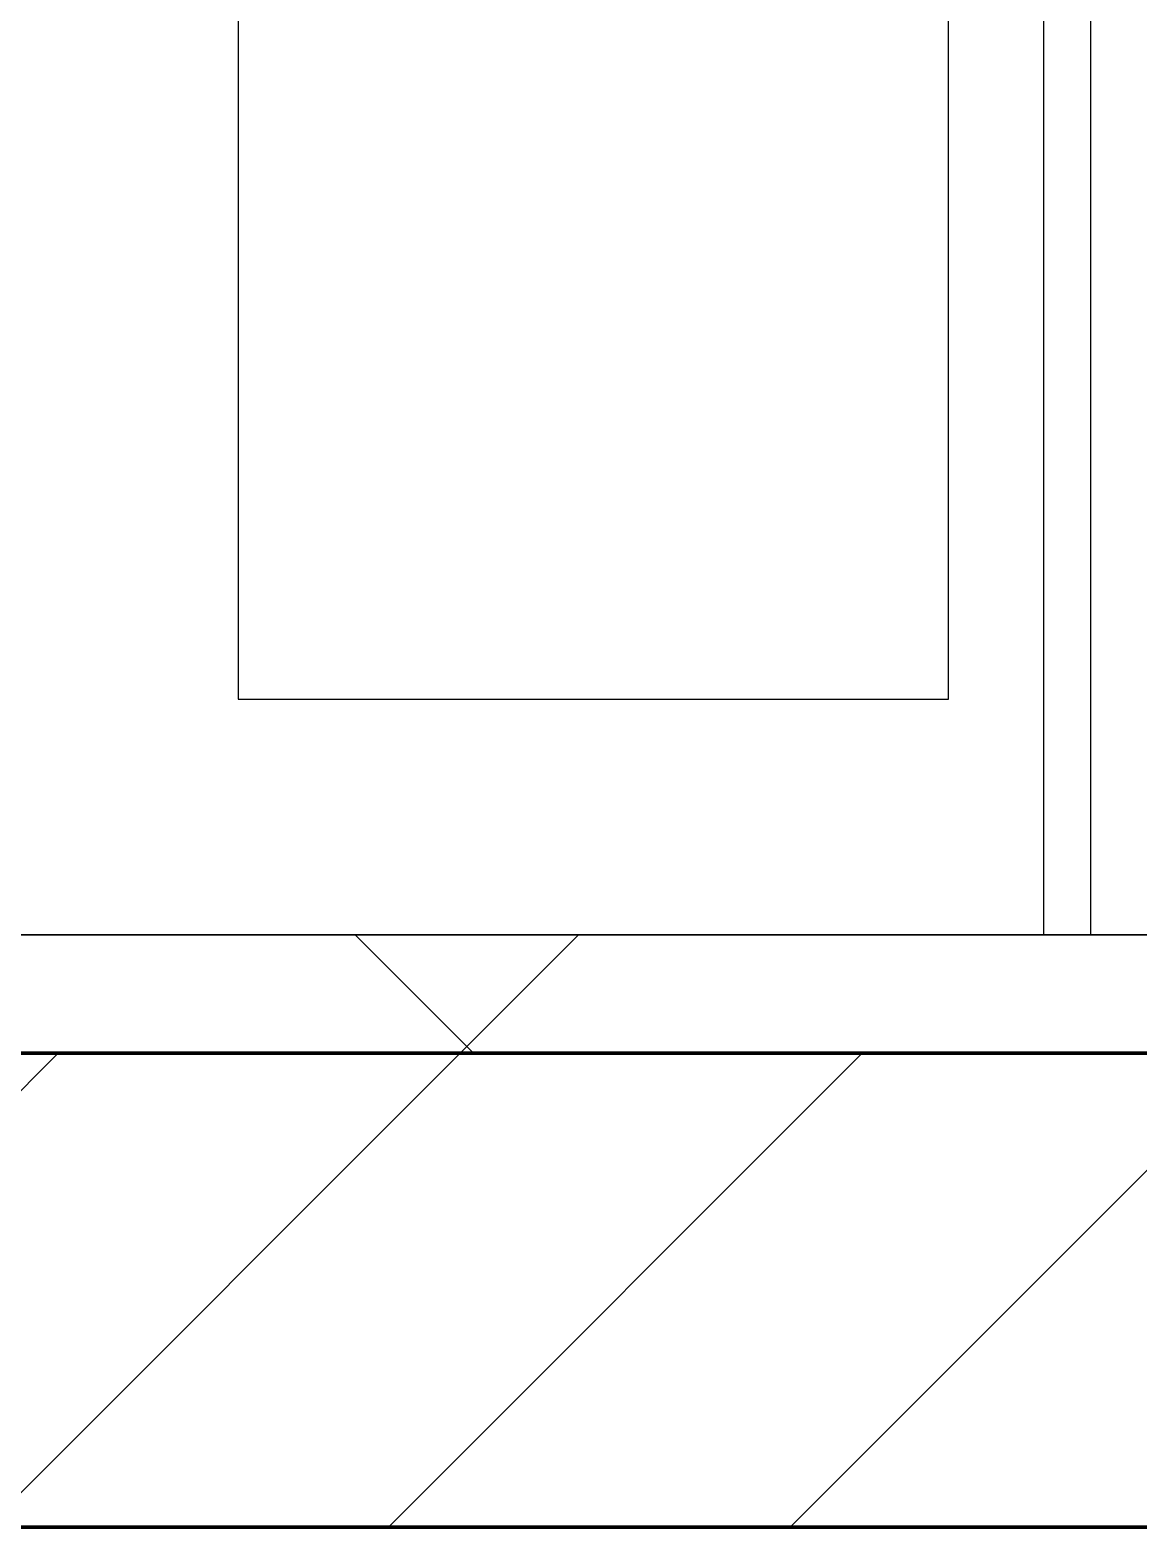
# Model space of a CAD drawing. Header units: millimetres. Extents: x -794334 to -714814, y -17806 to 22403.
# Drawn here: x -743919 to -743451, y -4021 to -3389 of the extents above; entities that cross this region are included whole.
import ezdxf
from ezdxf.xclip import XClip

# ---------------------------------------------------------------- set-up
doc = ezdxf.new("R2010")
doc.units = ezdxf.units.MM
doc.header["$XCLIPFRAME"] = 0
doc.layers.add('000 - WIPEOUT', color=250, linetype='Continuous')
doc.layers.add('A11_ALU.SOLID SHEET', color=2, linetype='Continuous')
for name, color, linetype, lineweight in [('A-GLAZ-CURT', 2, 'Continuous', 9), ('A-WALL', 5, 'Continuous', 35), ('A-WALL-FNSH', 2, 'Continuous', 35), ('A-WALL-PATT', 1, 'Continuous', 35), ('WALL-E', 2, 'Continuous', 35)]:
    doc.layers.add(name, color=color, linetype=linetype, lineweight=lineweight)

# ---------------------------------------------------------------- blocks, each defined once
blk = doc.blocks.new('PPLS-PP19_Custom Tile Pattern - Custom Tile Pattern-V175-4252-01 ENLARGED CONCOURSE LEVEL - REFLECTED CEILING PLAN - SHEET 3')
at = {"layer": 'A-GLAZ-CURT'}
for p, q in [((-300, 0), (300, 0)), ((300, 0), (-300, 0)), ((195.99, 0), (213.31, 0)), ((213.31, 0), (195.99, 0)), ((230.06, 0), (300, 0)), ((-300, -50), (300, -50)), ((300, -50), (-300, -50))]:
    blk.add_line(p, q, dxfattribs=at)
for points, knots in [([(94.4, 0), (94.4, 0), (94.64, 0), (99.11, 0), (108.97, 0), (120.79, 0), (139.94, 0), (163.31, 0), (185.23, 0), (193.62, 0), (194.69, 0), (194.79, 0)], [-2348.345796, -2348.345796, -2348.345796, -2348.345796, -2310.419338, -2233.599744, -2052.234781, -1843.028543, -1530.39897, -1095.004608, -529.74427, -295.064701, -265.121568, -265.121568, -265.121568, -265.121568]), ([(128.58, 0), (128.8, 0), (130.16, 0), (139.26, 0), (152.67, 0), (161.24, 0), (162.19, 0), (162.75, 0)], [-633.326174, -633.326174, -633.326174, -633.326174, -627.736123, -618.981161, -602.094757, -592.980799, -581.414464, -581.414464, -581.414464, -581.414464]), ([(159.42, 0), (161.08, 0), (165.32, 0), (174.15, 0), (185.98, 0), (208.82, 0), (219.42, 0), (230.06, 0)], [-113.798417, -113.798417, -113.798417, -113.798417, -87.660824, -65.295536, -41.623857, -24.459831, 0, 0, 0, 0]), ([(193.8, 0), (193.33, 0), (190.11, 0), (183.13, 0), (171, 0), (161.95, 0), (161.43, 0), (160.07, 0), (159.75, 0)], [-11665.349007, -11665.349007, -11665.349007, -11665.349007, -11565.880756, -11105.624034, -10839.086983, -10768.332124, -10666.779182, -10636.053506, -10636.053506, -10636.053506, -10636.053506]), ([(300, 0), (286.53, 0), (254.22, 0), (207.11, 0), (177.78, 0), (161.9, 0), (159.98, 0)], [-285.253232, -285.253232, -285.253232, -285.253232, -244.693688, -187.987675, -143.776725, -131.062296, -131.062296, -131.062296, -131.062296]), ([(168.37, 0), (167.68, 0), (165.41, 0), (162.38, 0), (159.99, 0)], [-543.375029, -543.375029, -543.375029, -543.375029, -530.793311, -506.475593, -506.475593, -506.475593, -506.475593]), ([(162.75, 0), (165.4, 0), (170.91, 0), (172.61, 0), (172.61, 0)], [-111.264224, -111.264224, -111.264224, -111.264224, -56.742688, -19.085662, -19.085662, -19.085662, -19.085662]), ([(247.1, 0), (246.76, 0), (245.04, 0), (238.34, 0), (226.56, 0), (221.1, 0), (200.27, 0), (182.99, 0), (174.27, 0), (169.67, 0), (168.99, 0)], [-9649.085549, -9649.085549, -9649.085549, -9649.085549, -9581.591397, -9406.094246, -9221.510254, -9016.44624, -8717.832359, -8253.978395, -8152.463617, -8069.855175, -8069.855175, -8069.855175, -8069.855175]), ([(215.22, 0), (214.62, 0), (210.55, 0), (203.98, 0), (187.54, 0), (175.3, 0), (169.49, 0)], [-203.825446, -203.825446, -203.825446, -203.825446, -198.527383, -184.406837, -162.427601, -142.916156, -142.916156, -142.916156, -142.916156]), ([(171.51, 0), (176.48, 0), (193.23, 0), (201.73, 0), (208.81, 0), (213.9, 0), (241.96, 0), (266.73, 0), (281.71, 0), (291.71, 0), (296.52, 0), (297.86, 0), (298.09, 0)], [-7971.819559, -7971.819559, -7971.819559, -7971.819559, -7784.112253, -7606.717214, -7289.299508, -7042.621073, -6582.165592, -6068.460911, -5766.029927, -5566.724884, -5280.360606, -5199.253518, -5199.253518, -5199.253518, -5199.253518]), ([(172.07, 0), (177.66, 0), (187.87, 0), (201.08, 0), (207.47, 0), (213.96, 0), (215.11, 0)], [-255.364076, -255.364076, -255.364076, -255.364076, -237.955587, -223.92608, -215.862851, -208.75215, -208.75215, -208.75215, -208.75215]), ([(294.72, 0), (284.66, 0), (260.25, 0), (230.43, 0), (219.94, 0), (219.02, 0)], [-12435.962679, -12435.962679, -12435.962679, -12435.962679, -11905.454923, -11162.864862, -10856.732305, -10856.732305, -10856.732305, -10856.732305]), ([(219.9, 0), (220.86, 0), (227.84, 0), (242.06, 0), (246.54, 0), (246.96, 0)], [-10670.940496, -10670.940496, -10670.940496, -10670.940496, -10511.382485, -9925.173265, -9834.877357, -9834.877357, -9834.877357, -9834.877357]), ([(284.76, 0), (284.76, 0), (285.09, 0), (287.47, 0), (293.59, 0), (297.76, 0), (300, 0)], [-4110.630118, -4110.630118, -4110.630118, -4110.630118, -4053.389046, -3959.664717, -3862.421465, -3746.95702, -3746.95702, -3746.95702, -3746.95702]), ([(295.25, 0), (293.69, 0), (290.12, 0), (285.38, 0), (284.87, 0)], [-4644.185322, -4644.185322, -4644.185322, -4644.185322, -4358.271401, -4143.037883, -4143.037883, -4143.037883, -4143.037883])]:
    blk.add_open_spline(points, degree=3, knots=knots, dxfattribs=at)
for points in [[(168.74, 0), (168.74, 0), (169.81, 0), (171.51, 0)], [(195.11, 0), (194.91, 0), (194.44, 0), (193.8, 0)], [(300, 0), (298.4, 0), (296.8, 0), (295.2, 0)], [(297.38, 0), (296.92, 0), (296.35, 0), (295.67, 0)]]:
    blk.add_open_spline(points, degree=3, dxfattribs=at)
blk = doc.blocks.new('PPLS-PP19_Custom Tile Pattern - Custom Tile Pattern-V176-4252-01 ENLARGED CONCOURSE LEVEL - REFLECTED CEILING PLAN - SHEET 3')
at = {"layer": 'A-GLAZ-CURT'}
for p, q in [((-300, 0), (300, 0)), ((300, 0), (-300, 0)), ((-293.07, 0), (-275.75, 0)), ((-275.75, 0), (-293.07, 0)), ((-222.32, 0), (-205, 0)), ((-205, 0), (-222.32, 0)), ((-300, -50), (300, -50)), ((300, -50), (-300, -50))]:
    blk.add_line(p, q, dxfattribs=at)
at = {"layer": 'A-GLAZ-CURT', "flags": 128}
for points in [[(-300, 0), (-291.56, 0), (-283.3, 0), (-275.2, 0), (-267.26, 0), (-259.45, 0), (-251.77, 0), (-244.2, 0), (-236.74, 0), (-229.36, 0), (-222.06, 0), (-214.83, 0), (-207.71, 0), (-200.76, 0), (-194.02, 0), (-187.54, 0), (-181.38, 0), (-175.58, 0), (-170.25, 0), (-165.64, 0), (-162.01, 0), (-159.53, 0), (-157.46, 0), (-154.52, 0), (-149.42, 0), (-141.84, 0), (-132.81, 0), (-126.08, 0)], [(-169.65, 0), (-174.47, 0), (-179.49, 0), (-184.81, 0), (-190.44, 0), (-196.37, 0), (-202.58, 0), (-209.04, 0), (-215.73, 0), (-222.63, 0), (-229.72, 0), (-236.97, 0), (-244.39, 0), (-251.96, 0), (-259.67, 0), (-267.51, 0), (-275.48, 0), (-283.55, 0), (-291.73, 0), (-300, 0)], [(-125.17, 0), (-128.55, 0), (-134.16, 0), (-140.03, 0), (-145.5, 0), (-150.63, 0), (-155.53, 0), (-160.27, 0), (-164.95, 0), (-169.04, 0)]]:
    blk.add_lwpolyline(points, dxfattribs=at)
at = {"layer": 'A-GLAZ-CURT'}
for points, knots in [([(-300, 0), (-284.65, 0), (-236.57, 0), (-174.61, 0), (-129.95, 0), (-112.37, 0), (-104.29, 0), (-101.31, 0)], [-5323.127839, -5323.127839, -5323.127839, -5323.127839, -4502.809032, -2700.551212, -1002.059161, -460.363443, -221.796993, -221.796993, -221.796993, -221.796993]), ([(-101.94, 0), (-111.77, 0), (-143.96, 0), (-202.69, 0), (-262.56, 0), (-294.48, 0), (-300, 0)], [-18185.849118, -18185.849118, -18185.849118, -18185.849118, -17136.203329, -15131.813646, -13729.592194, -13439.944408, -13439.944408, -13439.944408, -13439.944408]), ([(-137.88, 0), (-140.56, 0), (-147.66, 0), (-147.69, 0), (-158.72, 0), (-174.02, 0), (-185.59, 0), (-209.77, 0), (-232.01, 0), (-255.22, 0), (-262.59, 0), (-264.9, 0), (-265.4, 0)], [-3187.727384, -3187.727384, -3187.727384, -3187.727384, -2919.378265, -2477.344047, -2237.412286, -2029.680487, -1755.085331, -1400.429864, -858.079193, -543.655514, -208.940337, 0, 0, 0, 0]), ([(-258.6, 0), (-257.91, 0), (-254.26, 0), (-241.25, 0), (-225.99, 0), (-213.1, 0), (-200.2, 0), (-186.46, 0), (-175.8, 0), (-169.06, 0)], [-5722.54675, -5722.54675, -5722.54675, -5722.54675, -5657.471696, -5413.335975, -5017.494783, -4832.723979, -4666.091899, -4349.945572, -4039.343068, -4039.343068, -4039.343068, -4039.343068]), ([(-169.05, 0), (-172.12, 0), (-181.37, 0), (-199.46, 0), (-216.65, 0), (-231.26, 0), (-233.46, 0), (-234, 0)], [-1931.03192, -1931.03192, -1931.03192, -1931.03192, -1763.376603, -1422.553702, -978.033455, -846.069444, -682.911962, -682.911962, -682.911962, -682.911962]), ([(-233.49, 0), (-233.44, 0), (-232.38, 0), (-230.74, 0), (-225.3, 0), (-223.63, 0)], [-455.274641, -455.274641, -455.274641, -455.274641, -440.605512, -119.536984, 0, 0, 0, 0]), ([(-223.63, 0), (-219.39, 0), (-206.17, 0), (-188.58, 0), (-174.87, 0), (-169.38, 0), (-169.12, 0)], [-5463.295695, -5463.295695, -5463.295695, -5463.295695, -5161.076232, -4739.070012, -4465.409639, -4451.57427, -4451.57427, -4451.57427, -4451.57427]), ([(-169.05, 0), (-163.31, 0), (-151.84, 0), (-136.84, 0), (-127.33, 0), (-124.19, 0), (-123.43, 0), (-123.28, 0)], [-4450.317844, -4450.317844, -4450.317844, -4450.317844, -4149.119819, -3839.893365, -3647.167523, -3488.92562, -3439.852845, -3439.852845, -3439.852845, -3439.852845]), ([(-133.82, 0), (-135.51, 0), (-137.8, 0), (-149.31, 0), (-158.69, 0), (-165.56, 0), (-168.84, 0)], [-2731.647847, -2731.647847, -2731.647847, -2731.647847, -2418.507304, -2308.929706, -2113.765672, -1934.917225, -1934.917225, -1934.917225, -1934.917225]), ([(-168.62, 0), (-167.92, 0), (-163.62, 0), (-158.7, 0), (-157.22, 0)], [-4032.667173, -4032.667173, -4032.667173, -4032.667173, -4000.813434, -3840.635403, -3840.635403, -3840.635403, -3840.635403]), ([(-152.35, 0), (-151.03, 0), (-147.71, 0), (-143.57, 0), (-138.62, 0)], [-3494.978217, -3494.978217, -3494.978217, -3494.978217, -3371.022232, -3227.460399, -3227.460399, -3227.460399, -3227.460399]), ([(-118.78, 0), (-121.86, 0), (-126.28, 0), (-136.96, 0), (-147.46, 0), (-150.03, 0), (-150.57, 0)], [-5938.474035, -5938.474035, -5938.474035, -5938.474035, -5700.061948, -5508.838257, -5298.784692, -5196.16478, -5196.16478, -5196.16478, -5196.16478]), ([(-150.34, 0), (-150.07, 0), (-147.75, 0), (-142.6, 0), (-127.26, 0), (-107.3, 0), (-90.42, 0), (-75.26, 0), (-68.41, 0), (-65.12, 0), (-63.63, 0)], [-4948.728362, -4948.728362, -4948.728362, -4948.728362, -4883.323924, -4440.880425, -4054.690705, -3793.097032, -3402.597032, -3144.956779, -3050.982048, -2969.237017, -2969.237017, -2969.237017, -2969.237017]), ([(-26.75, 0), (-27.82, 0), (-36.18, 0), (-53.55, 0), (-78.2, 0), (-110.94, 0), (-130.52, 0), (-147.74, 0), (-149.07, 0)], [-8718.362214, -8718.362214, -8718.362214, -8718.362214, -8532.293389, -8073.216054, -7508.296369, -7004.680444, -6449.282163, -6277.220794, -6277.220794, -6277.220794, -6277.220794]), ([(-148.23, 0), (-146.94, 0), (-140.15, 0), (-137.28, 0), (-133.93, 0), (-128.78, 0), (-126.5, 0)], [-6162.058746, -6162.058746, -6162.058746, -6162.058746, -6017.569127, -5560.701257, -5364.112219, -5231.017328, -5231.017328, -5231.017328, -5231.017328]), ([(-101.17, 0), (-101.56, 0), (-109.77, 0), (-122.65, 0), (-139.03, 0), (-146.11, 0), (-146.95, 0)], [-1395.348396, -1395.348396, -1395.348396, -1395.348396, -1374.161226, -945.742622, -741.901385, -489.130243, -489.130243, -489.130243, -489.130243]), ([(-146.69, 0), (-146.59, 0), (-145.49, 0), (-135.69, 0), (-128.29, 0), (-125.15, 0)], [-420.34245, -420.34245, -420.34245, -420.34245, -406.956646, -290.263673, 0, 0, 0, 0]), ([(-127.41, 0), (-131.63, 0), (-133.16, 0), (-134.09, 0), (-134.15, 0)], [-8540.990293, -8540.990293, -8540.990293, -8540.990293, -8266.114998, -8246.473386, -8246.473386, -8246.473386, -8246.473386]), ([(-134.15, 0), (-133.32, 0), (-130.31, 0), (-117.33, 0), (-92.04, 0), (-74.02, 0), (-62.74, 0), (-60.36, 0), (-59.97, 0)], [-7657.439573, -7657.439573, -7657.439573, -7657.439573, -7293.749979, -6839.55839, -6236.997189, -5713.340575, -5140.470607, -5006.787413, -5006.787413, -5006.787413, -5006.787413]), ([(-120.13, 0), (-120.14, 0), (-120.24, 0), (-121.3, 0), (-129.25, 0), (-133.82, 0)], [-2933.992132, -2933.992132, -2933.992132, -2933.992132, -2920.575025, -2840.280255, -2731.647847, -2731.647847, -2731.647847, -2731.647847]), ([(-113.43, 0), (-113.44, 0), (-113.96, 0), (-119.73, 0), (-125.43, 0), (-127.03, 0), (-127.41, 0)], [-328.499627, -328.499627, -328.499627, -328.499627, -282.672656, -98.539552, -24.539552, 0, 0, 0, 0]), ([(-126.5, 0), (-122.44, 0), (-108.71, 0), (-86.68, 0), (-63.44, 0), (-54.4, 0), (-48.53, 0), (-39.21, 0), (-34.21, 0), (-33.23, 0)], [-5231.017328, -5231.017328, -5231.017328, -5231.017328, -4994.692869, -4542.524482, -4008.285538, -3689.699207, -3546.54457, -3315.260113, -3256.241892, -3256.241892, -3256.241892, -3256.241892]), ([(-125.15, 0), (-124.93, 0), (-121.96, 0), (-113.01, 0), (-98.9, 0), (-85.29, 0), (-71.67, 0), (-65.93, 0), (-65.07, 0)], [-3362.7396, -3362.7396, -3362.7396, -3362.7396, -3342.215224, -3074.362186, -2902.289527, -2605.247022, -2322.099534, -2241.8264, -2241.8264, -2241.8264, -2241.8264]), ([(-122.08, 0), (-122.01, 0), (-121.69, 0), (-121.2, 0), (-120.88, 0)], [-3136.336417, -3136.336417, -3136.336417, -3136.336417, -3110.304437, -3035.164275, -3035.164275, -3035.164275, -3035.164275]), ([(-36.33, 0), (-36.43, 0), (-37.27, 0), (-45.02, 0), (-46.13, 0), (-60.59, 0), (-81.23, 0), (-99.51, 0), (-114.02, 0), (-117.28, 0), (-118.78, 0)], [-1855.773136, -1855.773136, -1855.773136, -1855.773136, -1810.870157, -1672.078046, -1405.135169, -1060.00838, -740.068933, -229.489605, -116.330425, 0, 0, 0, 0]), ([(-117.74, 0), (-117.19, 0), (-114.78, 0), (-113.43, 0), (-113.43, 0)], [-821.249067, -821.249067, -821.249067, -821.249067, -394.672656, -330.879064, -330.879064, -330.879064, -330.879064]), ([(-36.62, 0), (-36.62, 0), (-40.35, 0), (-44.32, 0), (-58.97, 0), (-85.2, 0), (-107.61, 0), (-116.56, 0), (-117.56, 0)], [-4069.478503, -4069.478503, -4069.478503, -4069.478503, -3858.647035, -3538.256648, -2842.901703, -2193.204658, -1433.981041, -985.49888, -985.49888, -985.49888, -985.49888]), ([(-115.82, 0), (-114.96, 0), (-111.39, 0), (-104.99, 0), (-102.13, 0)], [-5724.064692, -5724.064692, -5724.064692, -5724.064692, -5430.283136, -5236.91025, -5236.91025, -5236.91025, -5236.91025]), ([(-33.8, 0), (-36.03, 0), (-43.13, 0), (-56.24, 0), (-75.59, 0), (-94, 0), (-112.01, 0), (-114.94, 0), (-115.63, 0)], [-1948.617768, -1948.617768, -1948.617768, -1948.617768, -1792.521578, -1466.981642, -1208.454564, -789.402658, -501.969187, -243.577221, -243.577221, -243.577221, -243.577221]), ([(-101.22, 0), (-99.5, 0), (-92.8, 0), (-71.33, 0), (-42.53, 0), (-12.78, 0), (4.23, 0), (9.64, 0), (10.14, 0), (10.18, 0)], [-5216.684698, -5216.684698, -5216.684698, -5216.684698, -5103.229623, -4799.173296, -4065.652676, -3589.737505, -3285.047089, -3066.359526, -3044.715262, -3044.715262, -3044.715262, -3044.715262]), ([(-72.93, 0), (-75.51, 0), (-84, 0), (-94.45, 0), (-101.17, 0)], [-19442.345229, -19442.345229, -19442.345229, -19442.345229, -18935.241197, -18213.387603, -18213.387603, -18213.387603, -18213.387603]), ([(-91.46, 0), (-90.09, 0), (-84.7, 0), (-77.43, 0), (-72.73, 0), (-72.64, 0), (-72.64, 0)], [-19832.387487, -19832.387487, -19832.387487, -19832.387487, -19753.885894, -19541.04734, -19478.625389, -19471.062469, -19471.062469, -19471.062469, -19471.062469]), ([(-63.96, 0), (-64.13, 0), (-72.5, 0), (-80.63, 0), (-86.16, 0)], [-2171.769325, -2171.769325, -2171.769325, -2171.769325, -2007.031671, -1681.3698, -1681.3698, -1681.3698, -1681.3698]), ([(-29.03, 0), (-33.97, 0), (-43.74, 0), (-56.37, 0), (-71.66, 0), (-77.83, 0), (-82.66, 0), (-83.28, 0), (-83.28, 0)], [-2680.714891, -2680.714891, -2680.714891, -2680.714891, -2413.671296, -2161.752162, -2006.592567, -1646.621388, -1424.436217, -1393.971743, -1393.971743, -1393.971743, -1393.971743]), ([(-83.28, 0), (-83.28, 0), (-82.91, 0), (-76.14, 0), (-62.97, 0), (-48.14, 0), (-37.21, 0), (-34.54, 0), (-33.4, 0)], [-1393.4169, -1393.4169, -1393.4169, -1393.4169, -1353.722004, -1274.333717, -1073.56893, -651.549973, -296.515819, -144.783934, -144.783934, -144.783934, -144.783934]), ([(-66.39, 0), (-66.39, 0), (-63.63, 0), (-53.86, 0), (-38.71, 0), (-33.47, 0)], [-2493.31794, -2493.31794, -2493.31794, -2493.31794, -2315.303971, -1809.437387, -999.289695, -999.289695, -999.289695, -999.289695]), ([(-33.97, 0), (-40.13, 0), (-53.52, 0), (-65.77, 0), (-66.37, 0), (-66.38, 0)], [-3330.96565, -3330.96565, -3330.96565, -3330.96565, -2981.410125, -2542.574734, -2498.224237, -2498.224237, -2498.224237, -2498.224237]), ([(-63.63, 0), (-61.49, 0), (-57.39, 0), (-54.49, 0), (-45.2, 0), (-40.79, 0), (-40.46, 0), (-40.44, 0)], [-2969.237017, -2969.237017, -2969.237017, -2969.237017, -2851.217951, -2734.127174, -2474.780881, -2410.990208, -2350.645972, -2350.645972, -2350.645972, -2350.645972]), ([(-58.83, 0), (-58.37, 0), (-57.29, 0), (-54.23, 0), (-46.33, 0), (-42.62, 0), (-41.76, 0)], [-4859.52896, -4859.52896, -4859.52896, -4859.52896, -4680.891996, -4469.85053, -4321.566175, -4270.495146, -4270.495146, -4270.495146, -4270.495146]), ([(-51.83, 0), (-51.83, 0), (-51.78, 0), (-47.4, 0), (-46.01, 0), (-40.22, 0), (-36.78, 0)], [-632.814994, -632.814994, -632.814994, -632.814994, -627.965721, -508.377888, -260.442412, 0, 0, 0, 0]), ([(-34.13, 0), (-37.78, 0), (-44.98, 0), (-51.43, 0), (-51.79, 0)], [-1031.857409, -1031.857409, -1031.857409, -1031.857409, -819.71621, -644.910881, -644.910881, -644.910881, -644.910881]), ([(-41.76, 0), (-39.9, 0), (-37.72, 0), (-36.92, 0), (-36.77, 0)], [-4270.495146, -4270.495146, -4270.495146, -4270.495146, -4161.040818, -4106.245333, -4106.245333, -4106.245333, -4106.245333]), ([(-36.78, 0), (-32.43, 0), (-19.22, 0), (8.83, 0), (43.36, 0), (70.92, 0), (82.12, 0), (83.66, 0)], [-6191.144455, -6191.144455, -6191.144455, -6191.144455, -5862.463379, -5340.621928, -4573.028122, -4094.177415, -3869.465285, -3869.465285, -3869.465285, -3869.465285]), ([(-36.29, 0), (-36.29, 0), (-34.66, 0), (-28.88, 0), (-26.95, 0), (-26.54, 0)], [-9150.272121, -9150.272121, -9150.272121, -9150.272121, -9057.163041, -8919.836787, -8834.607043, -8834.607043, -8834.607043, -8834.607043]), ([(30.82, 0), (29.27, 0), (20.14, 0), (3.54, 0), (-16.58, 0), (-34.76, 0), (-36.04, 0)], [-10462.034656, -10462.034656, -10462.034656, -10462.034656, -10363.088938, -9884.23066, -9424.652049, -9182.880979, -9182.880979, -9182.880979, -9182.880979]), ([(-33.34, 0), (-33.34, 0), (-32.93, 0), (-31.16, 0), (-30.52, 0)], [-2415.024266, -2415.024266, -2415.024266, -2415.024266, -2357.633367, -2323.618664, -2323.618664, -2323.618664, -2323.618664]), ([(31.18, 0), (25.97, 0), (11.99, 0), (-10.01, 0), (-26.2, 0), (-33.31, 0)], [-4496.803627, -4496.803627, -4496.803627, -4496.803627, -4222.080604, -3745.412743, -3343.495199, -3343.495199, -3343.495199, -3343.495199]), ([(9.32, 0), (9.08, 0), (7.65, 0), (2.57, 0), (-12.23, 0), (-23.21, 0), (-30.94, 0), (-33.29, 0)], [-2922.926651, -2922.926651, -2922.926651, -2922.926651, -2882.788014, -2720.818881, -2518.50168, -2125.455881, -1960.416478, -1960.416478, -1960.416478, -1960.416478]), ([(34.56, 0), (30.84, 0), (23.94, 0), (12.82, 0), (-2.9, 0), (-20.43, 0), (-29.17, 0), (-33.27, 0)], [-2305.334124, -2305.334124, -2305.334124, -2305.334124, -2106.613311, -1925.670641, -1617.263037, -1290.787923, -1048.649435, -1048.649435, -1048.649435, -1048.649435]), ([(-33.26, 0), (-33.11, 0), (-31.12, 0), (-29.82, 0), (-29.19, 0)], [-988.584052, -988.584052, -988.584052, -988.584052, -963.711516, -666.19313, -666.19313, -666.19313, -666.19313]), ([(-32.48, 0), (-32.27, 0), (-31.25, 0), (-29.94, 0), (-28.57, 0)], [-107.228596, -107.228596, -107.228596, -107.228596, -83.513472, 0, 0, 0, 0]), ([(-32.34, 0), (-26.28, 0), (-16.36, 0), (8.61, 0), (15.02, 0), (22.91, 0), (29.19, 0), (32.71, 0), (33.96, 0)], [-3238.248822, -3238.248822, -3238.248822, -3238.248822, -2864.387349, -2439.246196, -2084.094819, -1956.422387, -1818.904206, -1743.672443, -1743.672443, -1743.672443, -1743.672443]), ([(34.58, 0), (31.63, 0), (21.78, 0), (2.64, 0), (-17.84, 0), (-30.57, 0), (-31.82, 0), (-32, 0)], [-3950.70309, -3950.70309, -3950.70309, -3950.70309, -3766.694881, -3333.063701, -2994.501669, -2698.150104, -2614.070998, -2614.070998, -2614.070998, -2614.070998]), ([(-30.76, 0), (-30.73, 0), (-29.99, 0), (-23.47, 0), (-15.75, 0), (-15.19, 0)], [-54176.191683, -54176.191683, -54176.191683, -54176.191683, -54157.274271, -53749.15266, -53717.791567, -53717.791567, -53717.791567, -53717.791567]), ([(-30.52, 0), (-27.11, 0), (-17.83, 0), (5.99, 0), (22.06, 0), (37.44, 0), (45.92, 0), (57.76, 0), (64.47, 0), (72.74, 0), (75.22, 0), (76.03, 0), (76.21, 0)], [-2323.618664, -2323.618664, -2323.618664, -2323.618664, -2142.497158, -1716.209403, -1206.526904, -1089.329421, -901.315459, -753.071572, -495.328968, -421.953223, -334.951786, -290.452333, -290.452333, -290.452333, -290.452333]), ([(-13, 0), (-14.35, 0), (-17.68, 0), (-25.97, 0), (-29.52, 0), (-30.21, 0)], [-55207.591944, -55207.591944, -55207.591944, -55207.591944, -54789.006179, -54461.685999, -54290.791712, -54290.791712, -54290.791712, -54290.791712]), ([(8.33, 0), (8.19, 0), (7.18, 0), (0.32, 0), (-13.89, 0), (-24.92, 0), (-29.03, 0)], [-3574.286521, -3574.286521, -3574.286521, -3574.286521, -3526.962355, -3285.499107, -2903.012179, -2680.714891, -2680.714891, -2680.714891, -2680.714891]), ([(-28.98, 0), (-28.66, 0), (-27.39, 0), (-24.45, 0), (-22.56, 0)], [-166.548282, -166.548282, -166.548282, -166.548282, -102.06493, 0, 0, 0, 0]), ([(-28.57, 0), (-26.93, 0), (-20.29, 0), (-11.45, 0), (2.08, 0), (13.15, 0), (21.24, 0), (24.62, 0), (24.72, 0), (24.72, 0)], [-5361.429781, -5361.429781, -5361.429781, -5361.429781, -5261.36855, -5050.479954, -4785.90057, -4596.498881, -4445.288762, -4384.376941, -4376.041937, -4376.041937, -4376.041937, -4376.041937]), ([(-22.56, 0), (-20.27, 0), (-17.03, 0), (-11.36, 0), (-7.66, 0), (-6.6, 0), (-6.44, 0)], [-56468.192263, -56468.192263, -56468.192263, -56468.192263, -56344.022017, -56303.229861, -56166.290093, -56124.392176, -56124.392176, -56124.392176, -56124.392176]), ([(-15.19, 0), (-13.07, 0), (5.26, 0), (24.6, 0), (34.58, 0)], [-461.142613, -461.142613, -461.142613, -461.142613, -429.606584, -397.913054, -397.913054, -397.913054, -397.913054]), ([(-6.54, 0), (-6.73, 0), (-7.2, 0), (-7.6, 0), (-7.79, 0)], [-56009.792147, -56009.792147, -56009.792147, -56009.792147, -55949.290093, -55895.192118, -55895.192118, -55895.192118, -55895.192118]), ([(-2.63, 0), (-2.47, 0), (-1.22, 0), (4.92, 0), (15.97, 0), (22.54, 0), (24.49, 0)], [-226.825321, -226.825321, -226.825321, -226.825321, -220.269177, -206.416616, -198.214427, -187.717507, -187.717507, -187.717507, -187.717507]), ([(33.8, 0), (28.02, 0), (11.7, 0), (3.08, 0), (-1.67, 0), (-2.25, 0)], [-305.040949, -305.040949, -305.040949, -305.040949, -285.83788, -246.234814, -234.646884, -234.646884, -234.646884, -234.646884]), ([(24.69, 0), (24.54, 0), (20.99, 0), (15.48, 0), (10.8, 0), (9.63, 0)], [-4368.572414, -4368.572414, -4368.572414, -4368.572414, -4306.476363, -4080.000647, -3772.857994, -3772.857994, -3772.857994, -3772.857994]), ([(18.16, 0), (19.15, 0), (24.25, 0), (25.66, 0), (26.12, 0)], [-5700.113719, -5700.113719, -5700.113719, -5700.113719, -5554.232259, -5302.431367, -5302.431367, -5302.431367, -5302.431367]), ([(102.46, 0), (100.12, 0), (92.33, 0), (85.59, 0), (74.4, 0), (62.26, 0), (51.85, 0), (43.81, 0), (29.53, 0), (20.67, 0), (18.85, 0), (18.16, 0)], [-7717.247098, -7717.247098, -7717.247098, -7717.247098, -7531.75727, -7135.649961, -6924.452779, -6738.82075, -6548.303034, -6314.283804, -6135.05769, -5972.647715, -5832.674503, -5832.674503, -5832.674503, -5832.674503]), ([(27.44, 0), (27.9, 0), (29.21, 0), (32.11, 0), (33.55, 0)], [-5037.309798, -5037.309798, -5037.309798, -5037.309798, -4887.603822, -4772.18823, -4772.18823, -4772.18823, -4772.18823]), ([(27.89, 0), (29.09, 0), (33.4, 0), (48.37, 0), (71.92, 0), (91.66, 0), (101.88, 0)], [-147.777612, -147.777612, -147.777612, -147.777612, -135.792042, -118.513713, -97.899267, -63.759246, -63.759246, -63.759246, -63.759246])]:
    blk.add_open_spline(points, degree=3, knots=knots, dxfattribs=at)
for points in [[(-101.19, 0), (-98.45, 0), (-95.28, 0), (-91.46, 0)], [(-86.16, 0), (-90.92, 0), (-95.76, 0), (-100.85, 0)], [(-39.84, 0), (-39.08, 0), (-38.11, 0), (-37.36, 0)], [(24.49, 0), (25.23, 0), (25.72, 0), (26.04, 0)]]:
    blk.add_open_spline(points, degree=3, dxfattribs=at)
blk = doc.blocks.new('*U1029')
at = {"layer": 'A-GLAZ-CURT'}
for name, p in [('PPLS-PP19_Custom Tile Pattern - Custom Tile Pattern-V175-4252-01 ENLARGED CONCOURSE LEVEL - REFLECTED CEILING PLAN - SHEET 3', (34802.37, -7350)), ('PPLS-PP19_Custom Tile Pattern - Custom Tile Pattern-V176-4252-01 ENLARGED CONCOURSE LEVEL - REFLECTED CEILING PLAN - SHEET 3', (35402.37, -7350))]:
    blk.add_blockref(name, p, dxfattribs=at)
blk = doc.blocks.new('*U1236')
blk.add_lwpolyline([(0, -10), (6785.01, -10), (6785.01, 10), (0, 10)], close=True)
blk = doc.blocks.new('*U1240')
at = {"color": 3}
blk.add_wipeout([(-437.5, -20250), (437.5, -20250), (437.5, -20550), (-437.5, -20550)], dxfattribs=at).dxf.layer = '000 - WIPEOUT'
at = {"layer": 'A11_ALU.SOLID SHEET', "color": 0, "linetype": 'ByBlock'}
blk.add_lwpolyline([(-437.5, -20550), (437.5, -20550), (437.5, -20250), (-437.5, -20250)], close=True, dxfattribs=at)
blk = doc.blocks.new('*U1630')
blk.add_lwpolyline([(22690, -750), (19166.45, -750), (19116.45, -700), (18966.44, -550), (-101025.39, -550), (-101025.39, -6704.96), (-96300, -6704.96), (-96300, -7350), (-94497.63, -7350), (17250, -7350), (17250, -6849.96), (18300, -6849.96), (22690, -6849.96)], close=True)
at = {"rotation": 270}
blk.add_blockref('*U1236', (1200, -565), dxfattribs=at)
at = {"layer": 'A11_ALU.SOLID SHEET', "color": 0, "linetype": 'ByBlock', "rotation": 90}
blk.add_blockref('*U1240', (-19400, -6813), dxfattribs=at)

msp = doc.modelspace()

# ---------------------------------------------------------------- block references
at = {"layer": 'A11_ALU.SOLID SHEET'}
ref = msp.add_blockref('*U1630', (-744681.24, 3579.02), dxfattribs=at)
XClip(ref).set_block_clipping_path([(-45802.4668593339, -9620.0029952967), (23702.8690583039, 10334.9999958097)])

# ---------------------------------------------------------------- next in the draw order: hatches: boundary and pattern name
at = {"layer": 'A-WALL-PATT', "lineweight": 9}
h = msp.add_hatch(dxfattribs=at)
h.set_pattern_fill('FP_5', color=256, style=0, pattern_type=2)
h.set_pattern_definition([(45, (0, 0), (-212.13203, 212.13203), []), (135, (0, 0), (-212.13203, -212.13203), [])])
h.paths.add_polyline_path([(-727630.24, -3820.98), (-727382.37, -3820.98), (-727382.37, -3770.98), (-790483.7, -3770.98), (-790483.7, -3820.98), (-727766, -3820.98)])
h = msp.add_hatch(dxfattribs=at)
h.set_pattern_fill('FP_2', color=256, style=0, pattern_type=2)
h.set_pattern_definition([(45, (0, 0), (-84.852814, 84.852814), [])])
h.paths.add_polyline_path([(-727382.37, -4020.98), (-727382.37, -3820.98), (-790483.7, -3820.98), (-790483.7, -4020.98), (-727494.49, -4020.98)])

# ---------------------------------------------------------------- next in the draw order: linework, layer by layer
at = {"layer": 'A-WALL', "color": 7, "lineweight": 70}
for p, q in [((-745580, -3820.98), (-741980, -3820.98)), ((-741980, -3820.98), (-745580, -3820.98)), ((-741980, -4020.98), (-745580, -4020.98))]:
    msp.add_line(p, q, dxfattribs=at)
at = {"layer": 'A-WALL-FNSH', "color": 250}
msp.add_line((-745580, -3770.98), (-741980, -3770.98), dxfattribs=at)
at = {"layer": 'WALL-E'}
for p, q in [((-727382.37, -4020.98), (-790483.7, -4020.98)), ((-790483.7, -4020.98), (-727382.37, -4020.98))]:
    msp.add_line(p, q, dxfattribs=at)

# ---------------------------------------------------------------- next in the draw order: block references
msp.add_blockref('*U1029', (-778882.37, 3579.02))

doc.saveas('drawing.dxf')
